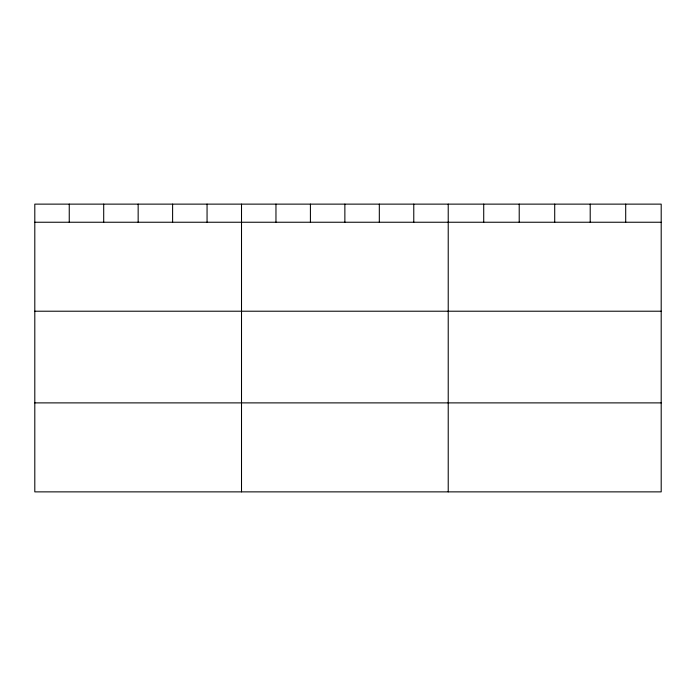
<?xml version="1.0" encoding="UTF-8"?>
<svg xmlns="http://www.w3.org/2000/svg" width="696" height="696" viewBox="0 0 696 696"><rect width="100%" height="100%" fill="white"/><g stroke="black" fill="none" stroke-linecap="round" stroke-linejoin="round"><path stroke-width="1.04" d="M661.2 222.242L661.2 491.872L34.8 491.872L34.8 204.128L661.2 204.128L661.2 222.242L34.8 222.242M34.8 311.216L661.2 311.216M34.8 402.888L661.2 402.888M625.704 204.128L625.704 222.242M590.208 204.128L590.208 222.242M554.712 204.128L554.712 222.242M519.216 204.128L519.216 222.242M483.72 204.128L483.72 222.242M448.224 204.128L448.224 491.872M413.772 204.128L413.772 222.242M379.32 204.128L379.32 222.242M344.868 204.128L344.868 222.242M310.416 204.128L310.416 222.242M275.964 204.128L275.964 222.242M241.512 204.128L241.512 491.872M207.06 204.128L207.06 222.242M172.608 204.128L172.608 222.242M138.156 204.128L138.156 222.242M103.704 204.128L103.704 222.242M69.252 204.128L69.252 222.242"/></g></svg>
